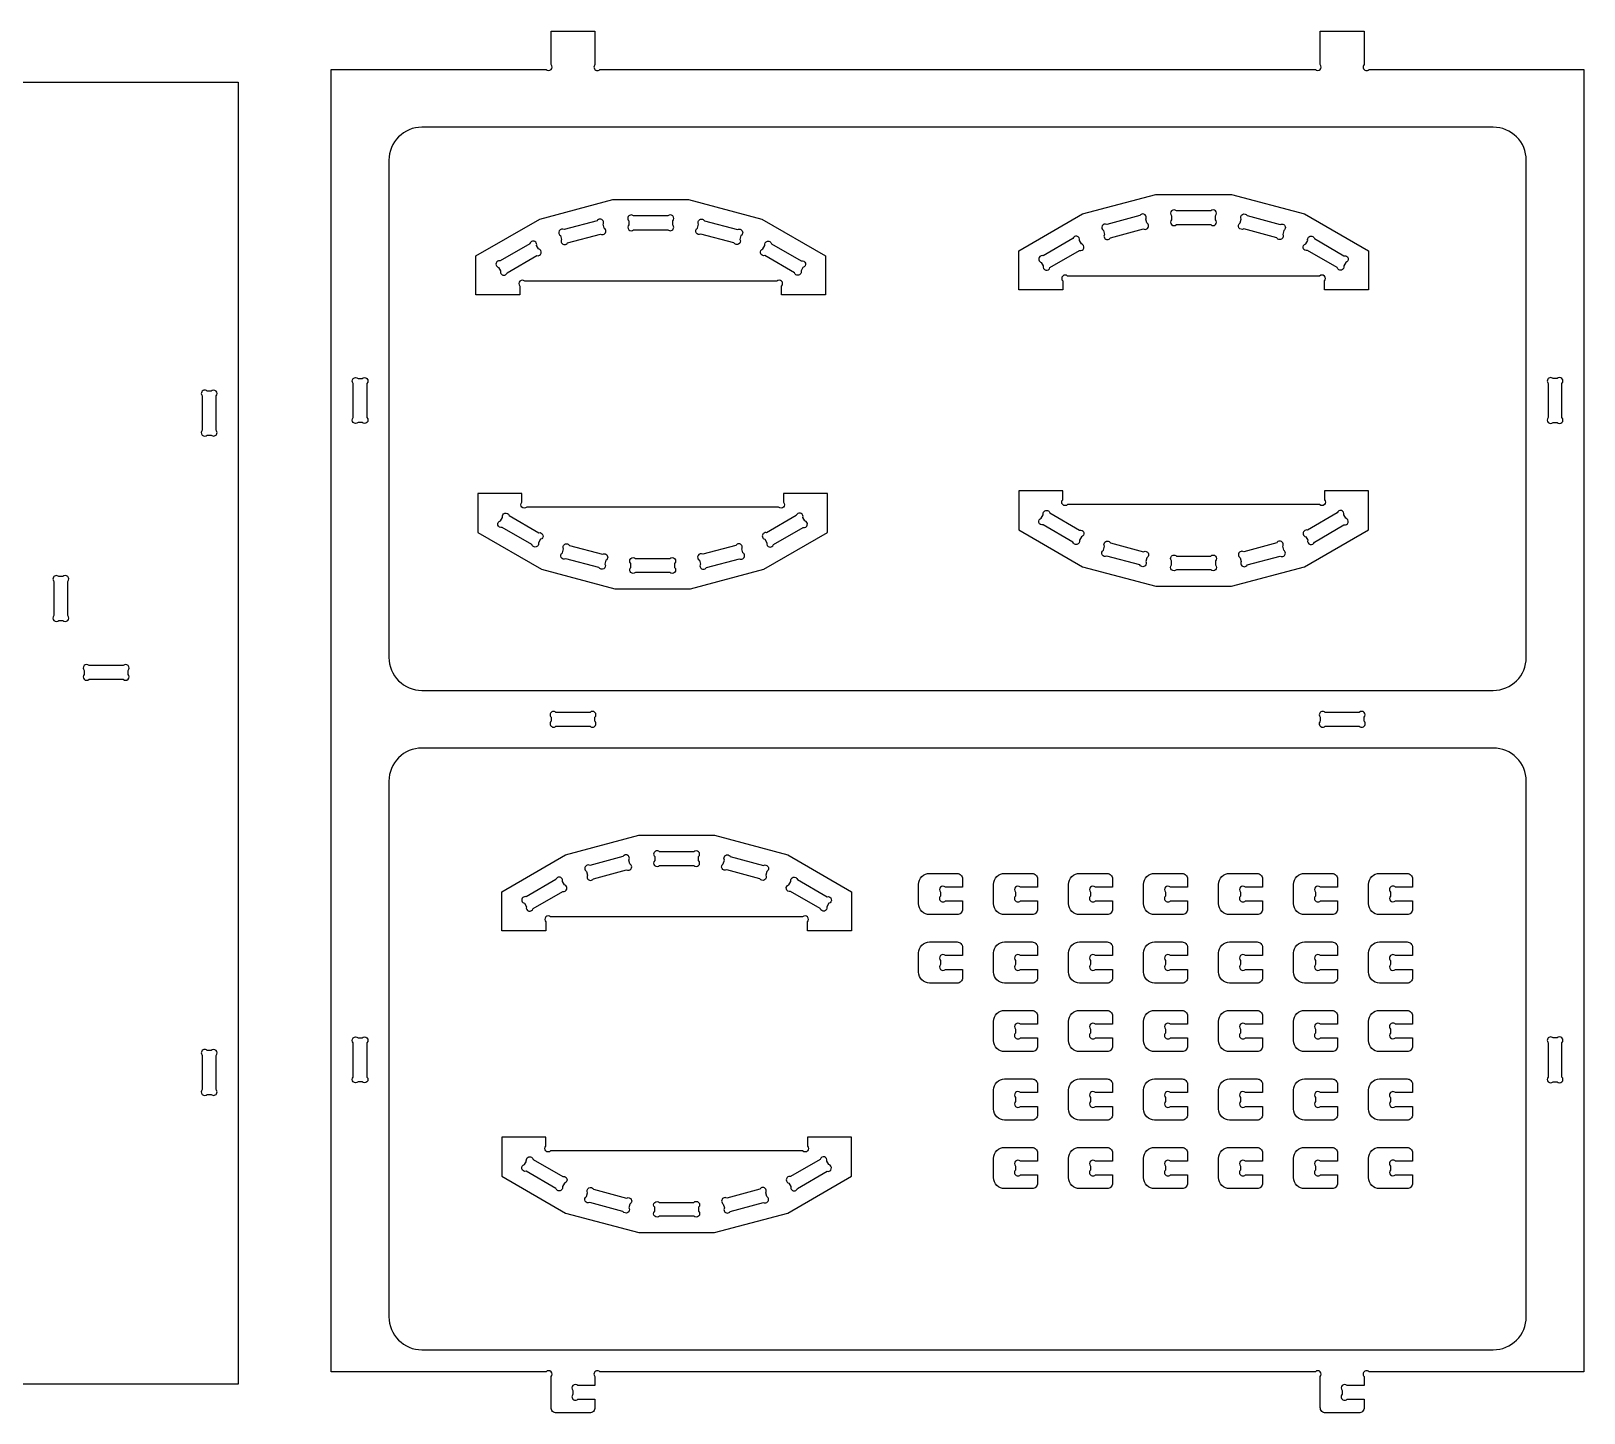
# Model space of a CAD drawing. Extents: x 2613 to 2798, y 2231 to 2374.
# Drawn here: x 2741.1 to 2797.7, y 2231 to 2281.3 of the extents above; entities that cross this region are included whole.
import ezdxf

# ---------------------------------------------------------------- set-up
doc = ezdxf.new("R2010")
doc.units = 0
doc.header["$MEASUREMENT"] = 0
doc.layers.add('LAYER1', color=18, linetype='CONTINUOUS')

msp = doc.modelspace()

# ---------------------------------------------------------------- linework, layer by layer
at = {"layer": 'LAYER1'}
for points in [[(2761.656, 2281.259), (2761.656, 2280.037, 1), (2761.833, 2279.859), (2787.878, 2279.859, 1), (2788.056, 2280.037), (2788.056, 2281.259), (2789.656, 2281.259), (2789.656, 2280.037, 1), (2789.833, 2279.859), (2797.656, 2279.859), (2797.656, 2232.459), (2789.833, 2232.459, 1), (2789.656, 2232.282), (2789.656, 2231.959), (2789.033, 2231.959, 1), (2788.856, 2231.782), (2788.856, 2231.637, 1), (2789.033, 2231.459), (2789.656, 2231.459), (2789.656, 2231.159, -0.414214), (2789.456, 2230.959), (2788.256, 2230.959, -0.414214), (2788.056, 2231.159), (2788.056, 2232.282, 1), (2787.878, 2232.459), (2761.833, 2232.459, 1), (2761.656, 2232.282), (2761.656, 2231.959), (2761.033, 2231.959, 1), (2760.856, 2231.782), (2760.856, 2231.637, 1), (2761.033, 2231.459), (2761.656, 2231.459), (2761.656, 2231.159, -0.414214), (2761.456, 2230.959), (2760.256, 2230.959, -0.414214), (2760.056, 2231.159), (2760.056, 2232.282, 1), (2759.878, 2232.459), (2752.056, 2232.459), (2752.056, 2279.859), (2759.878, 2279.859, 1), (2760.056, 2280.037), (2760.056, 2281.259)], [(2794.356, 2277.759), (2755.356, 2277.759, 0.414214), (2754.156, 2276.559), (2754.156, 2258.459, 0.414214), (2755.356, 2257.259), (2794.356, 2257.259, 0.414214), (2795.556, 2258.459), (2795.556, 2276.559, 0.414214)], [(2788.208, 2271.842), (2788.208, 2272.165, 1), (2788.031, 2272.342), (2778.859, 2272.342, 1), (2778.682, 2272.165), (2778.682, 2271.842), (2777.082, 2271.842), (2777.082, 2273.261), (2779.402, 2274.601), (2782.066, 2275.315), (2784.824, 2275.315), (2787.488, 2274.601), (2789.808, 2273.261), (2789.808, 2271.842)], [(2768.45, 2271.656), (2768.45, 2271.979, 1), (2768.273, 2272.156), (2759.101, 2272.156, 1), (2758.924, 2271.979), (2758.924, 2271.656), (2757.324, 2271.656), (2757.324, 2273.076), (2759.644, 2274.416), (2762.308, 2275.129), (2765.066, 2275.129), (2767.73, 2274.416), (2770.05, 2273.076), (2770.05, 2271.656)], [(2782.822, 2274.215), (2784.068, 2274.215, 1), (2784.245, 2274.392), (2784.245, 2274.538, 1), (2784.068, 2274.715), (2782.822, 2274.715, 1), (2782.645, 2274.538), (2782.645, 2274.392, 1)], [(2761.733, 2274.354), (2760.53, 2274.032, 1), (2760.404, 2273.815), (2760.442, 2273.674, 1), (2760.659, 2273.549), (2761.862, 2273.871, 1), (2761.988, 2274.088), (2761.95, 2274.229, 1)], [(2764.31, 2274.529), (2763.064, 2274.529, 1), (2762.887, 2274.352), (2762.887, 2274.207, 1), (2763.064, 2274.029), (2764.31, 2274.029, 1), (2764.487, 2274.207), (2764.487, 2274.352, 1)], [(2766.715, 2273.549), (2765.512, 2273.871, -1), (2765.386, 2274.088), (2765.424, 2274.229, -1), (2765.641, 2274.354), (2766.844, 2274.032, -1), (2766.97, 2273.815), (2766.932, 2273.674, -1)], [(2780.417, 2273.734), (2781.62, 2274.057, 1), (2781.745, 2274.274), (2781.708, 2274.414, 1), (2781.491, 2274.54), (2780.288, 2274.217, 1), (2780.162, 2274), (2780.2, 2273.859, 1)], [(2785.399, 2274.54), (2786.602, 2274.217, -1), (2786.727, 2274), (2786.69, 2273.859, -1), (2786.473, 2273.734), (2785.27, 2274.057, -1), (2785.144, 2274.274), (2785.182, 2274.414, -1)], [(2759.289, 2273.518), (2758.21, 2272.895, 1), (2758.146, 2272.653), (2758.218, 2272.527, 1), (2758.46, 2272.462), (2759.539, 2273.085, 1), (2759.604, 2273.327), (2759.531, 2273.453, 1)], [(2768.914, 2272.462), (2767.835, 2273.085, -1), (2767.77, 2273.327), (2767.843, 2273.453, -1), (2768.085, 2273.518), (2769.164, 2272.895, -1), (2769.228, 2272.653), (2769.156, 2272.527, -1)], [(2778.218, 2272.647), (2779.297, 2273.27, 1), (2779.362, 2273.512), (2779.289, 2273.638, 1), (2779.047, 2273.703), (2777.968, 2273.08, 1), (2777.903, 2272.838), (2777.976, 2272.712, 1)], [(2787.843, 2273.703), (2788.921, 2273.08, -1), (2788.986, 2272.838), (2788.913, 2272.712, -1), (2788.671, 2272.647), (2787.593, 2273.27, -1), (2787.528, 2273.512), (2787.601, 2273.638, -1)], [(2753.356, 2268.432), (2753.356, 2267.187, -1), (2753.178, 2267.009), (2753.033, 2267.009, -1), (2752.856, 2267.187), (2752.856, 2268.432, -1), (2753.033, 2268.609), (2753.178, 2268.609, -1)], [(2796.356, 2268.432), (2796.356, 2267.187, 1), (2796.533, 2267.009), (2796.678, 2267.009, 1), (2796.856, 2267.187), (2796.856, 2268.432, 1), (2796.678, 2268.609), (2796.533, 2268.609, 1)], [(2747.362, 2267.976), (2747.362, 2266.73, 1), (2747.539, 2266.553), (2747.685, 2266.553, 1), (2747.862, 2266.73), (2747.862, 2267.976, 1), (2747.685, 2268.153), (2747.539, 2268.153, 1)], [(2788.208, 2264.522), (2788.208, 2264.199, -1), (2788.031, 2264.022), (2778.859, 2264.022, -1), (2778.682, 2264.199), (2778.682, 2264.522), (2777.082, 2264.522), (2777.082, 2263.103), (2779.402, 2261.763), (2782.066, 2261.049), (2784.824, 2261.049), (2787.488, 2261.763), (2789.808, 2263.103), (2789.808, 2264.522)], [(2768.519, 2264.43), (2768.519, 2264.107, -1), (2768.342, 2263.93), (2759.17, 2263.93, -1), (2758.993, 2264.107), (2758.993, 2264.43), (2757.393, 2264.43), (2757.393, 2263.01), (2759.713, 2261.671), (2762.377, 2260.957), (2765.135, 2260.957), (2767.799, 2261.671), (2770.119, 2263.01), (2770.119, 2264.43)], [(2758.529, 2263.624), (2759.608, 2263.001, -1), (2759.673, 2262.759), (2759.6, 2262.633, -1), (2759.358, 2262.568), (2758.279, 2263.191, -1), (2758.214, 2263.433), (2758.287, 2263.559, -1)], [(2768.154, 2262.568), (2769.233, 2263.191, 1), (2769.297, 2263.433), (2769.225, 2263.559, 1), (2768.983, 2263.624), (2767.904, 2263.001, 1), (2767.839, 2262.759), (2767.912, 2262.633, 1)], [(2778.218, 2263.717), (2779.297, 2263.094, -1), (2779.362, 2262.852), (2779.289, 2262.726, -1), (2779.047, 2262.661), (2777.968, 2263.284, -1), (2777.903, 2263.526), (2777.976, 2263.652, -1)], [(2787.843, 2262.661), (2788.921, 2263.284, 1), (2788.986, 2263.526), (2788.913, 2263.652, 1), (2788.671, 2263.717), (2787.593, 2263.094, 1), (2787.528, 2262.852), (2787.601, 2262.726, 1)], [(2760.728, 2262.537), (2761.931, 2262.215, -1), (2762.056, 2261.998), (2762.019, 2261.857, -1), (2761.802, 2261.732), (2760.599, 2262.054, -1), (2760.473, 2262.271), (2760.511, 2262.412, -1)], [(2765.71, 2261.732), (2766.913, 2262.054, 1), (2767.038, 2262.271), (2767.001, 2262.412, 1), (2766.784, 2262.537), (2765.581, 2262.215, 1), (2765.455, 2261.998), (2765.493, 2261.857, 1)], [(2780.417, 2262.63), (2781.62, 2262.307, -1), (2781.745, 2262.09), (2781.708, 2261.95, -1), (2781.491, 2261.825), (2780.288, 2262.147, -1), (2780.162, 2262.364), (2780.2, 2262.505, -1)], [(2785.399, 2261.825), (2786.602, 2262.147, 1), (2786.727, 2262.364), (2786.69, 2262.505, 1), (2786.473, 2262.63), (2785.27, 2262.307, 1), (2785.144, 2262.09), (2785.182, 2261.95, 1)], [(2763.133, 2262.057), (2764.379, 2262.057, -1), (2764.556, 2261.88), (2764.556, 2261.734, -1), (2764.379, 2261.557), (2763.133, 2261.557, -1), (2762.956, 2261.734), (2762.956, 2261.88, -1)], [(2782.822, 2262.149), (2784.068, 2262.149, -1), (2784.245, 2261.972), (2784.245, 2261.826, -1), (2784.068, 2261.649), (2782.822, 2261.649, -1), (2782.645, 2261.826), (2782.645, 2261.972, -1)], [(2742.462, 2259.98), (2742.462, 2261.226, 1), (2742.285, 2261.403), (2742.139, 2261.403, 1), (2741.962, 2261.226), (2741.962, 2259.98, 1), (2742.139, 2259.803), (2742.285, 2259.803, 1)], [(2743.239, 2257.663), (2744.485, 2257.663, 1), (2744.662, 2257.84), (2744.662, 2257.986, 1), (2744.485, 2258.163), (2743.239, 2258.163, 1), (2743.062, 2257.986), (2743.062, 2257.84, 1)], [(2760.233, 2255.959), (2761.478, 2255.959, 1), (2761.656, 2256.137), (2761.656, 2256.282, 1), (2761.478, 2256.459), (2760.233, 2256.459, 1), (2760.056, 2256.282), (2760.056, 2256.137, 1)], [(2788.233, 2255.959), (2789.478, 2255.959, 1), (2789.656, 2256.137), (2789.656, 2256.282, 1), (2789.478, 2256.459), (2788.233, 2256.459, 1), (2788.056, 2256.282), (2788.056, 2256.137, 1)], [(2794.356, 2255.159), (2755.356, 2255.159, 0.414214), (2754.156, 2253.959), (2754.156, 2234.459, 0.414214), (2755.356, 2233.259), (2794.356, 2233.259, 0.414214), (2795.556, 2234.459), (2795.556, 2253.959, 0.414214)], [(2769.392, 2248.512), (2769.392, 2248.835, 1), (2769.215, 2249.012), (2760.043, 2249.012, 1), (2759.866, 2248.835), (2759.866, 2248.512), (2758.266, 2248.512), (2758.266, 2249.932), (2760.586, 2251.272), (2763.25, 2251.985), (2766.008, 2251.985), (2768.672, 2251.272), (2770.992, 2249.932), (2770.992, 2248.512)], [(2762.675, 2251.21), (2761.471, 2250.888, 1), (2761.346, 2250.671), (2761.384, 2250.53, 1), (2761.601, 2250.405), (2762.804, 2250.727, 1), (2762.929, 2250.944), (2762.892, 2251.085, 1)], [(2765.251, 2251.385), (2764.006, 2251.385, 1), (2763.829, 2251.208), (2763.829, 2251.063, 1), (2764.006, 2250.885), (2765.251, 2250.885, 1), (2765.429, 2251.063), (2765.429, 2251.208, 1)], [(2767.657, 2250.405), (2766.453, 2250.727, -1), (2766.328, 2250.944), (2766.366, 2251.085, -1), (2766.583, 2251.21), (2767.786, 2250.888, -1), (2767.911, 2250.671), (2767.874, 2250.53, -1)], [(2759.402, 2249.318), (2760.481, 2249.941, 1), (2760.546, 2250.183), (2760.473, 2250.309, 1), (2760.231, 2250.374), (2759.152, 2249.751, 1), (2759.087, 2249.509), (2759.16, 2249.383, 1)], [(2769.027, 2250.374), (2770.105, 2249.751, -1), (2770.17, 2249.509), (2770.097, 2249.383, -1), (2769.855, 2249.318), (2768.777, 2249.941, -1), (2768.712, 2250.183), (2768.784, 2250.309, -1)], [(2774.835, 2249.098), (2773.835, 2249.098, -0.414214), (2773.435, 2249.498), (2773.435, 2250.198, -0.414214), (2773.835, 2250.598), (2774.835, 2250.598, -0.414214), (2775.035, 2250.398), (2775.035, 2250.098), (2774.412, 2250.098, 1), (2774.235, 2249.92), (2774.235, 2249.775, 1), (2774.412, 2249.598), (2775.035, 2249.598), (2775.035, 2249.298, -0.414214)], [(2777.565, 2249.098), (2776.565, 2249.098, -0.414214), (2776.165, 2249.498), (2776.165, 2250.198, -0.414214), (2776.565, 2250.598), (2777.565, 2250.598, -0.414214), (2777.765, 2250.398), (2777.765, 2250.098), (2777.142, 2250.098, 1), (2776.965, 2249.92), (2776.965, 2249.775, 1), (2777.142, 2249.598), (2777.765, 2249.598), (2777.765, 2249.298, -0.414214)], [(2780.295, 2249.098), (2779.295, 2249.098, -0.414214), (2778.895, 2249.498), (2778.895, 2250.198, -0.414214), (2779.295, 2250.598), (2780.295, 2250.598, -0.414214), (2780.495, 2250.398), (2780.495, 2250.098), (2779.872, 2250.098, 1), (2779.695, 2249.92), (2779.695, 2249.775, 1), (2779.872, 2249.598), (2780.495, 2249.598), (2780.495, 2249.298, -0.414214)], [(2783.025, 2249.098), (2782.025, 2249.098, -0.414214), (2781.625, 2249.498), (2781.625, 2250.198, -0.414214), (2782.025, 2250.598), (2783.025, 2250.598, -0.414214), (2783.225, 2250.398), (2783.225, 2250.098), (2782.602, 2250.098, 1), (2782.425, 2249.92), (2782.425, 2249.775, 1), (2782.602, 2249.598), (2783.225, 2249.598), (2783.225, 2249.298, -0.414214)], [(2785.755, 2249.098), (2784.755, 2249.098, -0.414214), (2784.355, 2249.498), (2784.355, 2250.198, -0.414214), (2784.755, 2250.598), (2785.755, 2250.598, -0.414214), (2785.955, 2250.398), (2785.955, 2250.098), (2785.332, 2250.098, 1), (2785.155, 2249.92), (2785.155, 2249.775, 1), (2785.332, 2249.598), (2785.955, 2249.598), (2785.955, 2249.298, -0.414214)], [(2788.485, 2249.098), (2787.485, 2249.098, -0.414214), (2787.085, 2249.498), (2787.085, 2250.198, -0.414214), (2787.485, 2250.598), (2788.485, 2250.598, -0.414214), (2788.685, 2250.398), (2788.685, 2250.098), (2788.062, 2250.098, 1), (2787.885, 2249.92), (2787.885, 2249.775, 1), (2788.062, 2249.598), (2788.685, 2249.598), (2788.685, 2249.298, -0.414214)], [(2791.215, 2249.098), (2790.215, 2249.098, -0.414214), (2789.815, 2249.498), (2789.815, 2250.198, -0.414214), (2790.215, 2250.598), (2791.215, 2250.598, -0.414214), (2791.415, 2250.398), (2791.415, 2250.098), (2790.792, 2250.098, 1), (2790.615, 2249.92), (2790.615, 2249.775, 1), (2790.792, 2249.598), (2791.415, 2249.598), (2791.415, 2249.298, -0.414214)], [(2774.835, 2246.604), (2773.835, 2246.604, -0.414214), (2773.435, 2247.004), (2773.435, 2247.704, -0.414214), (2773.835, 2248.104), (2774.835, 2248.104, -0.414214), (2775.035, 2247.904), (2775.035, 2247.604), (2774.412, 2247.604, 1), (2774.235, 2247.427), (2774.235, 2247.281, 1), (2774.412, 2247.104), (2775.035, 2247.104), (2775.035, 2246.804, -0.414214)], [(2777.565, 2246.604), (2776.565, 2246.604, -0.414214), (2776.165, 2247.004), (2776.165, 2247.704, -0.414214), (2776.565, 2248.104), (2777.565, 2248.104, -0.414214), (2777.765, 2247.904), (2777.765, 2247.604), (2777.142, 2247.604, 1), (2776.965, 2247.427), (2776.965, 2247.281, 1), (2777.142, 2247.104), (2777.765, 2247.104), (2777.765, 2246.804, -0.414214)], [(2780.295, 2246.604), (2779.295, 2246.604, -0.414214), (2778.895, 2247.004), (2778.895, 2247.704, -0.414214), (2779.295, 2248.104), (2780.295, 2248.104, -0.414214), (2780.495, 2247.904), (2780.495, 2247.604), (2779.872, 2247.604, 1), (2779.695, 2247.427), (2779.695, 2247.281, 1), (2779.872, 2247.104), (2780.495, 2247.104), (2780.495, 2246.804, -0.414214)], [(2783.025, 2246.604), (2782.025, 2246.604, -0.414214), (2781.625, 2247.004), (2781.625, 2247.704, -0.414214), (2782.025, 2248.104), (2783.025, 2248.104, -0.414214), (2783.225, 2247.904), (2783.225, 2247.604), (2782.602, 2247.604, 1), (2782.425, 2247.427), (2782.425, 2247.281, 1), (2782.602, 2247.104), (2783.225, 2247.104), (2783.225, 2246.804, -0.414214)], [(2785.755, 2246.604), (2784.755, 2246.604, -0.414214), (2784.355, 2247.004), (2784.355, 2247.704, -0.414214), (2784.755, 2248.104), (2785.755, 2248.104, -0.414214), (2785.955, 2247.904), (2785.955, 2247.604), (2785.332, 2247.604, 1), (2785.155, 2247.427), (2785.155, 2247.281, 1), (2785.332, 2247.104), (2785.955, 2247.104), (2785.955, 2246.804, -0.414214)], [(2788.485, 2246.604), (2787.485, 2246.604, -0.414214), (2787.085, 2247.004), (2787.085, 2247.704, -0.414214), (2787.485, 2248.104), (2788.485, 2248.104, -0.414214), (2788.685, 2247.904), (2788.685, 2247.604), (2788.062, 2247.604, 1), (2787.885, 2247.427), (2787.885, 2247.281, 1), (2788.062, 2247.104), (2788.685, 2247.104), (2788.685, 2246.804, -0.414214)], [(2791.215, 2246.604), (2790.215, 2246.604, -0.414214), (2789.815, 2247.004), (2789.815, 2247.704, -0.414214), (2790.215, 2248.104), (2791.215, 2248.104, -0.414214), (2791.415, 2247.904), (2791.415, 2247.604), (2790.792, 2247.604, 1), (2790.615, 2247.427), (2790.615, 2247.281, 1), (2790.792, 2247.104), (2791.415, 2247.104), (2791.415, 2246.804, -0.414214)], [(2777.565, 2244.111), (2776.565, 2244.111, -0.414214), (2776.165, 2244.511), (2776.165, 2245.211, -0.414214), (2776.565, 2245.611), (2777.565, 2245.611, -0.414214), (2777.765, 2245.411), (2777.765, 2245.111), (2777.142, 2245.111, 1), (2776.965, 2244.934), (2776.965, 2244.788, 1), (2777.142, 2244.611), (2777.765, 2244.611), (2777.765, 2244.311, -0.414214)], [(2780.295, 2244.111), (2779.295, 2244.111, -0.414214), (2778.895, 2244.511), (2778.895, 2245.211, -0.414214), (2779.295, 2245.611), (2780.295, 2245.611, -0.414214), (2780.495, 2245.411), (2780.495, 2245.111), (2779.872, 2245.111, 1), (2779.695, 2244.934), (2779.695, 2244.788, 1), (2779.872, 2244.611), (2780.495, 2244.611), (2780.495, 2244.311, -0.414214)], [(2783.025, 2244.111), (2782.025, 2244.111, -0.414214), (2781.625, 2244.511), (2781.625, 2245.211, -0.414214), (2782.025, 2245.611), (2783.025, 2245.611, -0.414214), (2783.225, 2245.411), (2783.225, 2245.111), (2782.602, 2245.111, 1), (2782.425, 2244.934), (2782.425, 2244.788, 1), (2782.602, 2244.611), (2783.225, 2244.611), (2783.225, 2244.311, -0.414214)], [(2785.755, 2244.111), (2784.755, 2244.111, -0.414214), (2784.355, 2244.511), (2784.355, 2245.211, -0.414214), (2784.755, 2245.611), (2785.755, 2245.611, -0.414214), (2785.955, 2245.411), (2785.955, 2245.111), (2785.332, 2245.111, 1), (2785.155, 2244.934), (2785.155, 2244.788, 1), (2785.332, 2244.611), (2785.955, 2244.611), (2785.955, 2244.311, -0.414214)], [(2788.485, 2244.111), (2787.485, 2244.111, -0.414214), (2787.085, 2244.511), (2787.085, 2245.211, -0.414214), (2787.485, 2245.611), (2788.485, 2245.611, -0.414214), (2788.685, 2245.411), (2788.685, 2245.111), (2788.062, 2245.111, 1), (2787.885, 2244.934), (2787.885, 2244.788, 1), (2788.062, 2244.611), (2788.685, 2244.611), (2788.685, 2244.311, -0.414214)], [(2791.215, 2244.111), (2790.215, 2244.111, -0.414214), (2789.815, 2244.511), (2789.815, 2245.211, -0.414214), (2790.215, 2245.611), (2791.215, 2245.611, -0.414214), (2791.415, 2245.411), (2791.415, 2245.111), (2790.792, 2245.111, 1), (2790.615, 2244.934), (2790.615, 2244.788, 1), (2790.792, 2244.611), (2791.415, 2244.611), (2791.415, 2244.311, -0.414214)], [(2747.362, 2243.976), (2747.362, 2242.73, 1), (2747.539, 2242.553), (2747.685, 2242.553, 1), (2747.862, 2242.73), (2747.862, 2243.976, 1), (2747.685, 2244.153), (2747.539, 2244.153, 1)], [(2753.356, 2244.432), (2753.356, 2243.187, -1), (2753.178, 2243.009), (2753.033, 2243.009, -1), (2752.856, 2243.187), (2752.856, 2244.432, -1), (2753.033, 2244.609), (2753.178, 2244.609, -1)], [(2796.356, 2244.432), (2796.356, 2243.187, 1), (2796.533, 2243.009), (2796.678, 2243.009, 1), (2796.856, 2243.187), (2796.856, 2244.432, 1), (2796.678, 2244.609), (2796.533, 2244.609, 1)], [(2777.565, 2241.618), (2776.565, 2241.618, -0.414214), (2776.165, 2242.018), (2776.165, 2242.718, -0.414214), (2776.565, 2243.118), (2777.565, 2243.118, -0.414214), (2777.765, 2242.918), (2777.765, 2242.618), (2777.142, 2242.618, 1), (2776.965, 2242.44), (2776.965, 2242.295, 1), (2777.142, 2242.118), (2777.765, 2242.118), (2777.765, 2241.818, -0.414214)], [(2780.295, 2241.618), (2779.295, 2241.618, -0.414214), (2778.895, 2242.018), (2778.895, 2242.718, -0.414214), (2779.295, 2243.118), (2780.295, 2243.118, -0.414214), (2780.495, 2242.918), (2780.495, 2242.618), (2779.872, 2242.618, 1), (2779.695, 2242.44), (2779.695, 2242.295, 1), (2779.872, 2242.118), (2780.495, 2242.118), (2780.495, 2241.818, -0.414214)], [(2783.025, 2241.618), (2782.025, 2241.618, -0.414214), (2781.625, 2242.018), (2781.625, 2242.718, -0.414214), (2782.025, 2243.118), (2783.025, 2243.118, -0.414214), (2783.225, 2242.918), (2783.225, 2242.618), (2782.602, 2242.618, 1), (2782.425, 2242.44), (2782.425, 2242.295, 1), (2782.602, 2242.118), (2783.225, 2242.118), (2783.225, 2241.818, -0.414214)], [(2785.755, 2241.618), (2784.755, 2241.618, -0.414214), (2784.355, 2242.018), (2784.355, 2242.718, -0.414214), (2784.755, 2243.118), (2785.755, 2243.118, -0.414214), (2785.955, 2242.918), (2785.955, 2242.618), (2785.332, 2242.618, 1), (2785.155, 2242.44), (2785.155, 2242.295, 1), (2785.332, 2242.118), (2785.955, 2242.118), (2785.955, 2241.818, -0.414214)], [(2788.485, 2241.618), (2787.485, 2241.618, -0.414214), (2787.085, 2242.018), (2787.085, 2242.718, -0.414214), (2787.485, 2243.118), (2788.485, 2243.118, -0.414214), (2788.685, 2242.918), (2788.685, 2242.618), (2788.062, 2242.618, 1), (2787.885, 2242.44), (2787.885, 2242.295, 1), (2788.062, 2242.118), (2788.685, 2242.118), (2788.685, 2241.818, -0.414214)], [(2791.215, 2241.618), (2790.215, 2241.618, -0.414214), (2789.815, 2242.018), (2789.815, 2242.718, -0.414214), (2790.215, 2243.118), (2791.215, 2243.118, -0.414214), (2791.415, 2242.918), (2791.415, 2242.618), (2790.792, 2242.618, 1), (2790.615, 2242.44), (2790.615, 2242.295, 1), (2790.792, 2242.118), (2791.415, 2242.118), (2791.415, 2241.818, -0.414214)], [(2769.392, 2240.995), (2769.392, 2240.672, -1), (2769.215, 2240.495), (2760.043, 2240.495, -1), (2759.866, 2240.672), (2759.866, 2240.995), (2758.266, 2240.995), (2758.266, 2239.575), (2760.586, 2238.236), (2763.25, 2237.522), (2766.008, 2237.522), (2768.672, 2238.236), (2770.992, 2239.575), (2770.992, 2240.995)], [(2759.402, 2240.189), (2760.481, 2239.566, -1), (2760.546, 2239.324), (2760.473, 2239.198, -1), (2760.231, 2239.133), (2759.152, 2239.756, -1), (2759.087, 2239.998), (2759.16, 2240.124, -1)], [(2769.027, 2239.133), (2770.105, 2239.756, 1), (2770.17, 2239.998), (2770.097, 2240.124, 1), (2769.855, 2240.189), (2768.777, 2239.566, 1), (2768.712, 2239.324), (2768.784, 2239.198, 1)], [(2777.565, 2239.124), (2776.565, 2239.124, -0.414214), (2776.165, 2239.524), (2776.165, 2240.224, -0.414214), (2776.565, 2240.624), (2777.565, 2240.624, -0.414214), (2777.765, 2240.424), (2777.765, 2240.124), (2777.142, 2240.124, 1), (2776.965, 2239.947), (2776.965, 2239.801, 1), (2777.142, 2239.624), (2777.765, 2239.624), (2777.765, 2239.324, -0.414214)], [(2780.295, 2239.124), (2779.295, 2239.124, -0.414214), (2778.895, 2239.524), (2778.895, 2240.224, -0.414214), (2779.295, 2240.624), (2780.295, 2240.624, -0.414214), (2780.495, 2240.424), (2780.495, 2240.124), (2779.872, 2240.124, 1), (2779.695, 2239.947), (2779.695, 2239.801, 1), (2779.872, 2239.624), (2780.495, 2239.624), (2780.495, 2239.324, -0.414214)], [(2783.025, 2239.124), (2782.025, 2239.124, -0.414214), (2781.625, 2239.524), (2781.625, 2240.224, -0.414214), (2782.025, 2240.624), (2783.025, 2240.624, -0.414214), (2783.225, 2240.424), (2783.225, 2240.124), (2782.602, 2240.124, 1), (2782.425, 2239.947), (2782.425, 2239.801, 1), (2782.602, 2239.624), (2783.225, 2239.624), (2783.225, 2239.324, -0.414214)], [(2785.755, 2239.124), (2784.755, 2239.124, -0.414214), (2784.355, 2239.524), (2784.355, 2240.224, -0.414214), (2784.755, 2240.624), (2785.755, 2240.624, -0.414214), (2785.955, 2240.424), (2785.955, 2240.124), (2785.332, 2240.124, 1), (2785.155, 2239.947), (2785.155, 2239.801, 1), (2785.332, 2239.624), (2785.955, 2239.624), (2785.955, 2239.324, -0.414214)], [(2788.485, 2239.124), (2787.485, 2239.124, -0.414214), (2787.085, 2239.524), (2787.085, 2240.224, -0.414214), (2787.485, 2240.624), (2788.485, 2240.624, -0.414214), (2788.685, 2240.424), (2788.685, 2240.124), (2788.062, 2240.124, 1), (2787.885, 2239.947), (2787.885, 2239.801, 1), (2788.062, 2239.624), (2788.685, 2239.624), (2788.685, 2239.324, -0.414214)], [(2791.215, 2239.124), (2790.215, 2239.124, -0.414214), (2789.815, 2239.524), (2789.815, 2240.224, -0.414214), (2790.215, 2240.624), (2791.215, 2240.624, -0.414214), (2791.415, 2240.424), (2791.415, 2240.124), (2790.792, 2240.124, 1), (2790.615, 2239.947), (2790.615, 2239.801, 1), (2790.792, 2239.624), (2791.415, 2239.624), (2791.415, 2239.324, -0.414214)], [(2761.601, 2239.103), (2762.804, 2238.78, -1), (2762.929, 2238.563), (2762.892, 2238.422, -1), (2762.675, 2238.297), (2761.471, 2238.62, -1), (2761.346, 2238.837), (2761.384, 2238.977, -1)], [(2766.583, 2238.297), (2767.786, 2238.62, 1), (2767.911, 2238.837), (2767.874, 2238.977, 1), (2767.657, 2239.103), (2766.453, 2238.78, 1), (2766.328, 2238.563), (2766.366, 2238.422, 1)], [(2764.006, 2238.622), (2765.251, 2238.622, -1), (2765.429, 2238.445), (2765.429, 2238.299, -1), (2765.251, 2238.122), (2764.006, 2238.122, -1), (2763.829, 2238.299), (2763.829, 2238.445, -1)]]:
    msp.add_lwpolyline(points, format="xyb", close=True, dxfattribs=at)
msp.add_lwpolyline([(2740.839, 2279.403), (2748.662, 2279.403), (2748.662, 2232.003), (2740.839, 2232.003, 1)], format="xyb", dxfattribs=at)

doc.saveas('drawing.dxf')
